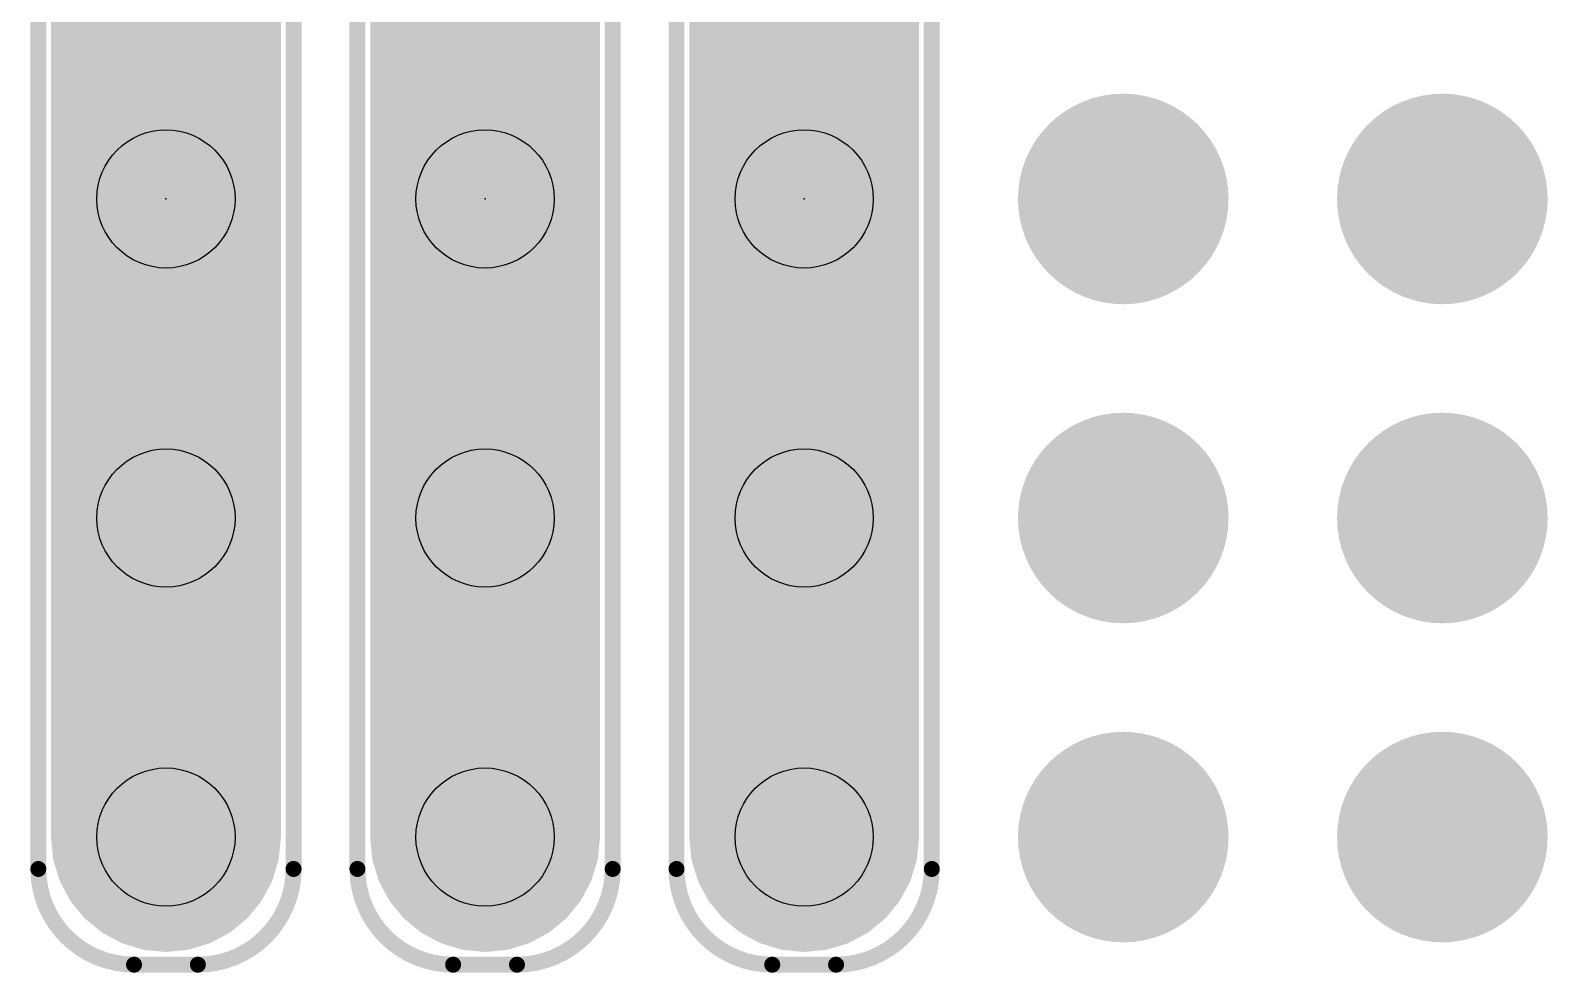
# Model space of a CAD drawing. Extents: x -0.4 to 91.5, y -0.3 to 57.4.
# Drawn here: x 59.63 to 71.7, y 13.53 to 21.03 of the extents above; entities that cross this region are included whole.
import ezdxf

# ---------------------------------------------------------------- set-up
doc = ezdxf.new("R2010")
doc.units = 0
for name, color, linetype in [('1', 12, 'CONTINUOUS'), ('16', 132, 'CONTINUOUS'), ('18', 110, 'CONTINUOUS'), ('20', 53, 'CONTINUOUS'), ('21', 253, 'CONTINUOUS'), ('23', 53, 'CONTINUOUS')]:
    doc.layers.add(name, color=color, linetype=linetype)

# ---------------------------------------------------------------- blocks, each defined once
blk = doc.blocks.new('ROUNDV')
at = {"const_width": 0.5}
blk.add_lwpolyline([(0, -0.25, 1), (0, 0.25, 1), (0, -0.25)], format="xyb", dxfattribs=at)

msp = doc.modelspace()

# ---------------------------------------------------------------- linework, layer by layer
at = {"layer": '1', "const_width": 0.3048}
for points in [[(59.944, 14.605), (59.944, 24.765)], [(61.468, 24.765), (61.468, 14.605)], [(62.484, 14.605), (62.484, 24.765)], [(64.008, 24.765), (64.008, 14.605)], [(65.024, 14.605), (65.024, 24.765)], [(66.548, 24.765), (66.548, 14.605)], [(59.944, 21.0312), (61.468, 21.0312)], [(62.484, 21.0312), (64.008, 21.0312)], [(65.024, 21.0312), (66.548, 21.0312)], [(59.944, 20.7264), (61.468, 20.7264)], [(62.484, 20.7264), (64.008, 20.7264)], [(65.024, 20.7264), (66.548, 20.7264)], [(59.944, 20.4216), (61.468, 20.4216)], [(62.484, 20.4216), (64.008, 20.4216)], [(65.024, 20.4216), (66.548, 20.4216)], [(59.944, 20.1168), (61.468, 20.1168)], [(62.484, 20.1168), (64.008, 20.1168)], [(65.024, 20.1168), (66.548, 20.1168)], [(59.944, 19.812), (61.468, 19.812)], [(62.484, 19.812), (64.008, 19.812)], [(65.024, 19.812), (66.548, 19.812)], [(59.944, 19.5072), (61.468, 19.5072)], [(62.484, 19.5072), (64.008, 19.5072)], [(65.024, 19.5072), (66.548, 19.5072)], [(59.944, 19.2024), (61.468, 19.2024)], [(62.484, 19.2024), (64.008, 19.2024)], [(65.024, 19.2024), (66.548, 19.2024)], [(59.944, 18.8976), (61.468, 18.8976)], [(62.484, 18.8976), (64.008, 18.8976)], [(65.024, 18.8976), (66.548, 18.8976)], [(59.944, 18.5928), (61.468, 18.5928)], [(62.484, 18.5928), (64.008, 18.5928)], [(65.024, 18.5928), (66.548, 18.5928)], [(59.944, 18.288), (61.468, 18.288)], [(62.484, 18.288), (64.008, 18.288)], [(65.024, 18.288), (66.548, 18.288)], [(59.944, 17.9832), (61.468, 17.9832)], [(62.484, 17.9832), (64.008, 17.9832)], [(65.024, 17.9832), (66.548, 17.9832)], [(59.944, 17.6784), (61.468, 17.6784)], [(62.484, 17.6784), (64.008, 17.6784)], [(65.024, 17.6784), (66.548, 17.6784)], [(59.944, 17.3736), (61.468, 17.3736)], [(62.484, 17.3736), (64.008, 17.3736)], [(65.024, 17.3736), (66.548, 17.3736)], [(59.944, 17.0688), (61.468, 17.0688)], [(62.484, 17.0688), (64.008, 17.0688)], [(65.024, 17.0688), (66.548, 17.0688)], [(59.944, 16.764), (61.468, 16.764)], [(62.484, 16.764), (64.008, 16.764)], [(65.024, 16.764), (66.548, 16.764)], [(59.944, 16.4592), (61.468, 16.4592)], [(62.484, 16.4592), (64.008, 16.4592)], [(65.024, 16.4592), (66.548, 16.4592)], [(59.944, 16.1544), (61.468, 16.1544)], [(62.484, 16.1544), (64.008, 16.1544)], [(65.024, 16.1544), (66.548, 16.1544)], [(59.944, 15.8496), (61.468, 15.8496)], [(62.484, 15.8496), (64.008, 15.8496)], [(65.024, 15.8496), (66.548, 15.8496)], [(59.944, 15.5448), (61.468, 15.5448)], [(62.484, 15.5448), (64.008, 15.5448)], [(65.024, 15.5448), (66.548, 15.5448)], [(59.944, 15.24), (61.468, 15.24)], [(62.484, 15.24), (64.008, 15.24)], [(65.024, 15.24), (66.548, 15.24)], [(59.944, 14.9352), (61.468, 14.9352)], [(62.484, 14.9352), (64.008, 14.9352)], [(65.024, 14.9352), (66.548, 14.9352)], [(59.944, 14.6304), (61.468, 14.6304)], [(59.9586, 14.4563), (59.944, 14.605)], [(61.468, 14.605), (61.4534, 14.4563)], [(62.484, 14.6304), (64.008, 14.6304)], [(62.4986, 14.4563), (62.484, 14.605)], [(64.008, 14.605), (63.9934, 14.4563)], [(65.024, 14.6304), (66.548, 14.6304)], [(65.0386, 14.4563), (65.024, 14.605)], [(66.548, 14.605), (66.5334, 14.4563)], [(60.002, 14.3134), (59.9586, 14.4563)], [(61.4534, 14.4563), (61.41, 14.3134)], [(62.542, 14.3134), (62.4986, 14.4563)], [(63.9934, 14.4563), (63.95, 14.3134)], [(65.082, 14.3134), (65.0386, 14.4563)], [(66.5334, 14.4563), (66.49, 14.3134)], [(59.9983, 14.3256), (61.4137, 14.3256)], [(60.0724, 14.1817), (60.002, 14.3134)], [(61.41, 14.3134), (61.3396, 14.1817)], [(62.5383, 14.3256), (63.9537, 14.3256)], [(62.6124, 14.1817), (62.542, 14.3134)], [(63.95, 14.3134), (63.8796, 14.1817)], [(65.0783, 14.3256), (66.4937, 14.3256)], [(65.1524, 14.1817), (65.082, 14.3134)], [(66.49, 14.3134), (66.4196, 14.1817)], [(60.1672, 14.0662), (60.0724, 14.1817)], [(61.3396, 14.1817), (61.2448, 14.0662)], [(62.7072, 14.0662), (62.6124, 14.1817)], [(63.8796, 14.1817), (63.7848, 14.0662)], [(65.2472, 14.0662), (65.1524, 14.1817)], [(66.4196, 14.1817), (66.3248, 14.0662)], [(60.2827, 13.9714), (60.1672, 14.0662)], [(60.2225, 14.0208), (61.1895, 14.0208)], [(61.2448, 14.0662), (61.1293, 13.9714)], [(62.8227, 13.9714), (62.7072, 14.0662)], [(62.7625, 14.0208), (63.7295, 14.0208)], [(63.7848, 14.0662), (63.6693, 13.9714)], [(65.3627, 13.9714), (65.2472, 14.0662)], [(65.3025, 14.0208), (66.2695, 14.0208)], [(66.3248, 14.0662), (66.2093, 13.9714)], [(60.4144, 13.901), (60.2827, 13.9714)], [(60.5573, 13.8576), (60.4144, 13.901)], [(60.9976, 13.901), (60.8547, 13.8576)], [(61.1293, 13.9714), (60.9976, 13.901)], [(62.9544, 13.901), (62.8227, 13.9714)], [(63.0973, 13.8576), (62.9544, 13.901)], [(63.5376, 13.901), (63.3947, 13.8576)], [(63.6693, 13.9714), (63.5376, 13.901)], [(65.4944, 13.901), (65.3627, 13.9714)], [(65.6373, 13.8576), (65.4944, 13.901)], [(66.0776, 13.901), (65.9347, 13.8576)], [(66.2093, 13.9714), (66.0776, 13.901)], [(60.706, 13.843), (60.5573, 13.8576)], [(60.8547, 13.8576), (60.706, 13.843)], [(63.246, 13.843), (63.0973, 13.8576)], [(63.3947, 13.8576), (63.246, 13.843)], [(65.786, 13.843), (65.6373, 13.8576)], [(65.9347, 13.8576), (65.786, 13.843)]]:
    msp.add_lwpolyline(points, dxfattribs=at)
at = {"layer": '1', "const_width": 0.1524}
for points in [[(59.944, 21.1074, 1), (59.944, 20.955)], [(61.468, 20.955, 1), (61.468, 21.1074)], [(62.484, 21.1074, 1), (62.484, 20.955)], [(64.008, 20.955, 1), (64.008, 21.1074)], [(65.024, 21.1074, 1), (65.024, 20.955)], [(66.548, 20.955, 1), (66.548, 21.1074)], [(59.944, 20.8026, 1), (59.944, 20.6502)], [(61.468, 20.6502, 1), (61.468, 20.8026)], [(62.484, 20.8026, 1), (62.484, 20.6502)], [(64.008, 20.6502, 1), (64.008, 20.8026)], [(65.024, 20.8026, 1), (65.024, 20.6502)], [(66.548, 20.6502, 1), (66.548, 20.8026)], [(59.944, 20.4978, 1), (59.944, 20.3454)], [(61.468, 20.3454, 1), (61.468, 20.4978)], [(62.484, 20.4978, 1), (62.484, 20.3454)], [(64.008, 20.3454, 1), (64.008, 20.4978)], [(65.024, 20.4978, 1), (65.024, 20.3454)], [(66.548, 20.3454, 1), (66.548, 20.4978)], [(59.944, 20.193, 1), (59.944, 20.0406)], [(61.468, 20.0406, 1), (61.468, 20.193)], [(62.484, 20.193, 1), (62.484, 20.0406)], [(64.008, 20.0406, 1), (64.008, 20.193)], [(65.024, 20.193, 1), (65.024, 20.0406)], [(66.548, 20.0406, 1), (66.548, 20.193)], [(59.944, 19.8882, 1), (59.944, 19.7358)], [(61.468, 19.7358, 1), (61.468, 19.8882)], [(62.484, 19.8882, 1), (62.484, 19.7358)], [(64.008, 19.7358, 1), (64.008, 19.8882)], [(65.024, 19.8882, 1), (65.024, 19.7358)], [(66.548, 19.7358, 1), (66.548, 19.8882)], [(59.944, 19.5834, 1), (59.944, 19.431)], [(61.468, 19.431, 1), (61.468, 19.5834)], [(62.484, 19.5834, 1), (62.484, 19.431)], [(64.008, 19.431, 1), (64.008, 19.5834)], [(65.024, 19.5834, 1), (65.024, 19.431)], [(66.548, 19.431, 1), (66.548, 19.5834)], [(59.944, 19.2786, 1), (59.944, 19.1262)], [(61.468, 19.1262, 1), (61.468, 19.2786)], [(62.484, 19.2786, 1), (62.484, 19.1262)], [(64.008, 19.1262, 1), (64.008, 19.2786)], [(65.024, 19.2786, 1), (65.024, 19.1262)], [(66.548, 19.1262, 1), (66.548, 19.2786)], [(59.944, 18.9738, 1), (59.944, 18.8214)], [(61.468, 18.8214, 1), (61.468, 18.9738)], [(62.484, 18.9738, 1), (62.484, 18.8214)], [(64.008, 18.8214, 1), (64.008, 18.9738)], [(65.024, 18.9738, 1), (65.024, 18.8214)], [(66.548, 18.8214, 1), (66.548, 18.9738)], [(59.944, 18.669, 1), (59.944, 18.5166)], [(61.468, 18.5166, 1), (61.468, 18.669)], [(62.484, 18.669, 1), (62.484, 18.5166)], [(64.008, 18.5166, 1), (64.008, 18.669)], [(65.024, 18.669, 1), (65.024, 18.5166)], [(66.548, 18.5166, 1), (66.548, 18.669)], [(59.944, 18.3642, 1), (59.944, 18.2118)], [(61.468, 18.2118, 1), (61.468, 18.3642)], [(62.484, 18.3642, 1), (62.484, 18.2118)], [(64.008, 18.2118, 1), (64.008, 18.3642)], [(65.024, 18.3642, 1), (65.024, 18.2118)], [(66.548, 18.2118, 1), (66.548, 18.3642)], [(59.944, 18.0594, 1), (59.944, 17.907)], [(61.468, 17.907, 1), (61.468, 18.0594)], [(62.484, 18.0594, 1), (62.484, 17.907)], [(64.008, 17.907, 1), (64.008, 18.0594)], [(65.024, 18.0594, 1), (65.024, 17.907)], [(66.548, 17.907, 1), (66.548, 18.0594)], [(59.944, 17.7546, 1), (59.944, 17.6022)], [(61.468, 17.6022, 1), (61.468, 17.7546)], [(62.484, 17.7546, 1), (62.484, 17.6022)], [(64.008, 17.6022, 1), (64.008, 17.7546)], [(65.024, 17.7546, 1), (65.024, 17.6022)], [(66.548, 17.6022, 1), (66.548, 17.7546)], [(59.944, 17.4498, 1), (59.944, 17.2974)], [(61.468, 17.2974, 1), (61.468, 17.4498)], [(62.484, 17.4498, 1), (62.484, 17.2974)], [(64.008, 17.2974, 1), (64.008, 17.4498)], [(65.024, 17.4498, 1), (65.024, 17.2974)], [(66.548, 17.2974, 1), (66.548, 17.4498)], [(59.944, 17.145, 1), (59.944, 16.9926)], [(61.468, 16.9926, 1), (61.468, 17.145)], [(62.484, 17.145, 1), (62.484, 16.9926)], [(64.008, 16.9926, 1), (64.008, 17.145)], [(65.024, 17.145, 1), (65.024, 16.9926)], [(66.548, 16.9926, 1), (66.548, 17.145)], [(59.944, 16.8402, 1), (59.944, 16.6878)], [(61.468, 16.6878, 1), (61.468, 16.8402)], [(62.484, 16.8402, 1), (62.484, 16.6878)], [(64.008, 16.6878, 1), (64.008, 16.8402)], [(65.024, 16.8402, 1), (65.024, 16.6878)], [(66.548, 16.6878, 1), (66.548, 16.8402)], [(59.944, 16.5354, 1), (59.944, 16.383)], [(61.468, 16.383, 1), (61.468, 16.5354)], [(62.484, 16.5354, 1), (62.484, 16.383)], [(64.008, 16.383, 1), (64.008, 16.5354)], [(65.024, 16.5354, 1), (65.024, 16.383)], [(66.548, 16.383, 1), (66.548, 16.5354)], [(59.944, 16.2306, 1), (59.944, 16.0782)], [(61.468, 16.0782, 1), (61.468, 16.2306)], [(62.484, 16.2306, 1), (62.484, 16.0782)], [(64.008, 16.0782, 1), (64.008, 16.2306)], [(65.024, 16.2306, 1), (65.024, 16.0782)], [(66.548, 16.0782, 1), (66.548, 16.2306)], [(59.944, 15.9258, 1), (59.944, 15.7734)], [(61.468, 15.7734, 1), (61.468, 15.9258)], [(62.484, 15.9258, 1), (62.484, 15.7734)], [(64.008, 15.7734, 1), (64.008, 15.9258)], [(65.024, 15.9258, 1), (65.024, 15.7734)], [(66.548, 15.7734, 1), (66.548, 15.9258)], [(59.944, 15.621, 1), (59.944, 15.4686)], [(61.468, 15.4686, 1), (61.468, 15.621)], [(62.484, 15.621, 1), (62.484, 15.4686)], [(64.008, 15.4686, 1), (64.008, 15.621)], [(65.024, 15.621, 1), (65.024, 15.4686)], [(66.548, 15.4686, 1), (66.548, 15.621)], [(59.944, 15.3162, 1), (59.944, 15.1638)], [(61.468, 15.1638, 1), (61.468, 15.3162)], [(62.484, 15.3162, 1), (62.484, 15.1638)], [(64.008, 15.1638, 1), (64.008, 15.3162)], [(65.024, 15.3162, 1), (65.024, 15.1638)], [(66.548, 15.1638, 1), (66.548, 15.3162)], [(59.944, 15.0114, 1), (59.944, 14.859)], [(61.468, 14.859, 1), (61.468, 15.0114)], [(62.484, 15.0114, 1), (62.484, 14.859)], [(64.008, 14.859, 1), (64.008, 15.0114)], [(65.024, 15.0114, 1), (65.024, 14.859)], [(66.548, 14.859, 1), (66.548, 15.0114)], [(59.944, 14.7066, 1), (59.944, 14.5542)], [(60.0198, 14.6125, 1), (59.8682, 14.5975)], [(61.5438, 14.5975, 1), (61.3922, 14.6125)], [(61.468, 14.5542, 1), (61.468, 14.7066)], [(62.484, 14.7066, 1), (62.484, 14.5542)], [(62.5598, 14.6125, 1), (62.4082, 14.5975)], [(64.0838, 14.5975, 1), (63.9322, 14.6125)], [(64.008, 14.5542, 1), (64.008, 14.7066)], [(65.024, 14.7066, 1), (65.024, 14.5542)], [(65.0998, 14.6125, 1), (64.9482, 14.5975)], [(66.6238, 14.5975, 1), (66.4722, 14.6125)], [(66.548, 14.5542, 1), (66.548, 14.7066)], [(59.8678, 14.605, 1), (60.0202, 14.605)], [(61.3918, 14.605, 1), (61.5442, 14.605)], [(62.4078, 14.605, 1), (62.5602, 14.605)], [(63.9318, 14.605, 1), (64.0842, 14.605)], [(64.9478, 14.605, 1), (65.1002, 14.605)], [(66.4718, 14.605, 1), (66.6242, 14.605)], [(60.0316, 14.4785, 1), (59.8857, 14.4342)], [(59.8828, 14.4489, 1), (60.0345, 14.4638)], [(61.3775, 14.4638, 1), (61.5292, 14.4489)], [(61.5263, 14.4342, 1), (61.3804, 14.4785)], [(62.5716, 14.4785, 1), (62.4257, 14.4342)], [(62.4228, 14.4489, 1), (62.5745, 14.4638)], [(63.9175, 14.4638, 1), (64.0692, 14.4489)], [(64.0663, 14.4342, 1), (63.9204, 14.4785)], [(65.1116, 14.4785, 1), (64.9657, 14.4342)], [(64.9628, 14.4489, 1), (65.1145, 14.4638)], [(66.4575, 14.4638, 1), (66.6092, 14.4489)], [(66.6063, 14.4342, 1), (66.4604, 14.4785)], [(59.9983, 14.4018, 1), (59.9983, 14.2494)], [(60.0692, 14.3493, 1), (59.9348, 14.2775)], [(59.9291, 14.2913, 1), (60.0749, 14.3355)], [(61.3371, 14.3355, 1), (61.4829, 14.2913)], [(61.4772, 14.2775, 1), (61.3428, 14.3493)], [(61.4137, 14.2494, 1), (61.4137, 14.4018)], [(62.5383, 14.4018, 1), (62.5383, 14.2494)], [(62.6092, 14.3493, 1), (62.4748, 14.2775)], [(62.4691, 14.2913, 1), (62.6149, 14.3355)], [(63.8771, 14.3355, 1), (64.0229, 14.2913)], [(64.0172, 14.2775, 1), (63.8828, 14.3493)], [(63.9537, 14.2494, 1), (63.9537, 14.4018)], [(65.0783, 14.4018, 1), (65.0783, 14.2494)], [(65.1492, 14.3493, 1), (65.0148, 14.2775)], [(65.0091, 14.2913, 1), (65.1549, 14.3355)], [(66.4171, 14.3355, 1), (66.5629, 14.2913)], [(66.5572, 14.2775, 1), (66.4228, 14.3493)], [(66.4937, 14.2494, 1), (66.4937, 14.4018)], [(60.1313, 14.23, 1), (60.0135, 14.1333)], [(60.0052, 14.1457, 1), (60.1396, 14.2176)], [(61.2724, 14.2176, 1), (61.4068, 14.1457)], [(61.3985, 14.1333, 1), (61.2807, 14.23)], [(62.6713, 14.23, 1), (62.5535, 14.1333)], [(62.5452, 14.1457, 1), (62.6796, 14.2176)], [(63.8124, 14.2176, 1), (63.9468, 14.1457)], [(63.9385, 14.1333, 1), (63.8207, 14.23)], [(65.2113, 14.23, 1), (65.0935, 14.1333)], [(65.0852, 14.1457, 1), (65.2196, 14.2176)], [(66.3524, 14.2176, 1), (66.4868, 14.1457)], [(66.4785, 14.1333, 1), (66.3607, 14.23)], [(60.2155, 14.1251, 1), (60.1188, 14.0073)], [(60.1083, 14.0178, 1), (60.2261, 14.1145)], [(60.2225, 14.097, 1), (60.2225, 13.9446)], [(61.1859, 14.1145, 1), (61.3037, 14.0178)], [(61.1895, 13.9446, 1), (61.1895, 14.097)], [(61.2932, 14.0073, 1), (61.1965, 14.1251)], [(62.7555, 14.1251, 1), (62.6588, 14.0073)], [(62.6483, 14.0178, 1), (62.7661, 14.1145)], [(62.7625, 14.097, 1), (62.7625, 13.9446)], [(63.7259, 14.1145, 1), (63.8437, 14.0178)], [(63.7295, 13.9446, 1), (63.7295, 14.097)], [(63.8332, 14.0073, 1), (63.7365, 14.1251)], [(65.2955, 14.1251, 1), (65.1988, 14.0073)], [(65.1883, 14.0178, 1), (65.3061, 14.1145)], [(65.3025, 14.097, 1), (65.3025, 13.9446)], [(66.2659, 14.1145, 1), (66.3837, 14.0178)], [(66.2695, 13.9446, 1), (66.2695, 14.097)], [(66.3732, 14.0073, 1), (66.2765, 14.1251)], [(60.3186, 14.0386, 1), (60.2467, 13.9042)], [(60.2343, 13.9125, 1), (60.331, 14.0303)], [(60.4365, 13.9739, 1), (60.3923, 13.8281)], [(60.3785, 13.8338, 1), (60.4503, 13.9682)], [(60.9617, 13.9682, 1), (61.0335, 13.8338)], [(61.0197, 13.8281, 1), (60.9755, 13.9739)], [(61.081, 14.0303, 1), (61.1777, 13.9125)], [(61.1653, 13.9042, 1), (61.0934, 14.0386)], [(62.8586, 14.0386, 1), (62.7867, 13.9042)], [(62.7743, 13.9125, 1), (62.871, 14.0303)], [(62.9765, 13.9739, 1), (62.9323, 13.8281)], [(62.9185, 13.8338, 1), (62.9903, 13.9682)], [(63.5017, 13.9682, 1), (63.5735, 13.8338)], [(63.5597, 13.8281, 1), (63.5155, 13.9739)], [(63.621, 14.0303, 1), (63.7177, 13.9125)], [(63.7053, 13.9042, 1), (63.6334, 14.0386)], [(65.3986, 14.0386, 1), (65.3267, 13.9042)], [(65.3143, 13.9125, 1), (65.411, 14.0303)], [(65.5165, 13.9739, 1), (65.4723, 13.8281)], [(65.4585, 13.8338, 1), (65.5303, 13.9682)], [(66.0417, 13.9682, 1), (66.1135, 13.8338)], [(66.0997, 13.8281, 1), (66.0555, 13.9739)], [(66.161, 14.0303, 1), (66.2577, 13.9125)], [(66.2453, 13.9042, 1), (66.1734, 14.0386)], [(60.5648, 13.9335, 1), (60.5499, 13.7818)], [(60.5352, 13.7847, 1), (60.5795, 13.9306)], [(60.6985, 13.9188, 1), (60.7135, 13.7672)], [(60.6985, 13.7672, 1), (60.7135, 13.9188)], [(60.8325, 13.9306, 1), (60.8768, 13.7847)], [(60.8621, 13.7818, 1), (60.8472, 13.9335)], [(63.1048, 13.9335, 1), (63.0899, 13.7818)], [(63.0752, 13.7847, 1), (63.1195, 13.9306)], [(63.2385, 13.9188, 1), (63.2535, 13.7672)], [(63.2385, 13.7672, 1), (63.2535, 13.9188)], [(63.3725, 13.9306, 1), (63.4168, 13.7847)], [(63.4021, 13.7818, 1), (63.3872, 13.9335)], [(65.6448, 13.9335, 1), (65.6299, 13.7818)], [(65.6152, 13.7847, 1), (65.6595, 13.9306)], [(65.7785, 13.9188, 1), (65.7935, 13.7672)], [(65.7785, 13.7672, 1), (65.7935, 13.9188)], [(65.9125, 13.9306, 1), (65.9568, 13.7847)], [(65.9421, 13.7818, 1), (65.9272, 13.9335)]]:
    msp.add_lwpolyline(points, format="xyb", dxfattribs=at)
at = {"layer": '16', "const_width": 0.3048}
for points in [[(59.944, 24.765), (59.944, 14.605)], [(61.468, 14.605), (61.468, 24.765)], [(62.484, 24.765), (62.484, 14.605)], [(64.008, 14.605), (64.008, 24.765)], [(65.024, 24.765), (65.024, 14.605)], [(66.548, 14.605), (66.548, 24.765)], [(59.944, 21.0312), (61.468, 21.0312)], [(62.484, 21.0312), (64.008, 21.0312)], [(65.024, 21.0312), (66.548, 21.0312)], [(59.944, 20.7264), (61.468, 20.7264)], [(62.484, 20.7264), (64.008, 20.7264)], [(65.024, 20.7264), (66.548, 20.7264)], [(59.944, 20.4216), (61.468, 20.4216)], [(62.484, 20.4216), (64.008, 20.4216)], [(65.024, 20.4216), (66.548, 20.4216)], [(59.944, 20.1168), (61.468, 20.1168)], [(62.484, 20.1168), (64.008, 20.1168)], [(65.024, 20.1168), (66.548, 20.1168)], [(59.944, 19.812), (61.468, 19.812)], [(62.484, 19.812), (64.008, 19.812)], [(65.024, 19.812), (66.548, 19.812)], [(59.944, 19.5072), (61.468, 19.5072)], [(62.484, 19.5072), (64.008, 19.5072)], [(65.024, 19.5072), (66.548, 19.5072)], [(59.944, 19.2024), (61.468, 19.2024)], [(62.484, 19.2024), (64.008, 19.2024)], [(65.024, 19.2024), (66.548, 19.2024)], [(59.944, 18.8976), (61.468, 18.8976)], [(62.484, 18.8976), (64.008, 18.8976)], [(65.024, 18.8976), (66.548, 18.8976)], [(59.944, 18.5928), (61.468, 18.5928)], [(62.484, 18.5928), (64.008, 18.5928)], [(65.024, 18.5928), (66.548, 18.5928)], [(59.944, 18.288), (61.468, 18.288)], [(62.484, 18.288), (64.008, 18.288)], [(65.024, 18.288), (66.548, 18.288)], [(59.944, 17.9832), (61.468, 17.9832)], [(62.484, 17.9832), (64.008, 17.9832)], [(65.024, 17.9832), (66.548, 17.9832)], [(59.944, 17.6784), (61.468, 17.6784)], [(62.484, 17.6784), (64.008, 17.6784)], [(65.024, 17.6784), (66.548, 17.6784)], [(59.944, 17.3736), (61.468, 17.3736)], [(62.484, 17.3736), (64.008, 17.3736)], [(65.024, 17.3736), (66.548, 17.3736)], [(59.944, 17.0688), (61.468, 17.0688)], [(62.484, 17.0688), (64.008, 17.0688)], [(65.024, 17.0688), (66.548, 17.0688)], [(59.944, 16.764), (61.468, 16.764)], [(62.484, 16.764), (64.008, 16.764)], [(65.024, 16.764), (66.548, 16.764)], [(59.944, 16.4592), (61.468, 16.4592)], [(62.484, 16.4592), (64.008, 16.4592)], [(65.024, 16.4592), (66.548, 16.4592)], [(59.944, 16.1544), (61.468, 16.1544)], [(62.484, 16.1544), (64.008, 16.1544)], [(65.024, 16.1544), (66.548, 16.1544)], [(59.944, 15.8496), (61.468, 15.8496)], [(62.484, 15.8496), (64.008, 15.8496)], [(65.024, 15.8496), (66.548, 15.8496)], [(59.944, 15.5448), (61.468, 15.5448)], [(62.484, 15.5448), (64.008, 15.5448)], [(65.024, 15.5448), (66.548, 15.5448)], [(59.944, 15.24), (61.468, 15.24)], [(62.484, 15.24), (64.008, 15.24)], [(65.024, 15.24), (66.548, 15.24)], [(59.944, 14.9352), (61.468, 14.9352)], [(62.484, 14.9352), (64.008, 14.9352)], [(65.024, 14.9352), (66.548, 14.9352)], [(59.944, 14.6304), (61.468, 14.6304)], [(59.944, 14.605), (59.9586, 14.4563)], [(61.4534, 14.4563), (61.468, 14.605)], [(62.484, 14.6304), (64.008, 14.6304)], [(62.484, 14.605), (62.4986, 14.4563)], [(63.9934, 14.4563), (64.008, 14.605)], [(65.024, 14.6304), (66.548, 14.6304)], [(65.024, 14.605), (65.0386, 14.4563)], [(66.5334, 14.4563), (66.548, 14.605)], [(59.9586, 14.4563), (60.002, 14.3134)], [(61.41, 14.3134), (61.4534, 14.4563)], [(62.4986, 14.4563), (62.542, 14.3134)], [(63.95, 14.3134), (63.9934, 14.4563)], [(65.0386, 14.4563), (65.082, 14.3134)], [(66.49, 14.3134), (66.5334, 14.4563)], [(59.9983, 14.3256), (61.4137, 14.3256)], [(60.002, 14.3134), (60.0724, 14.1817)], [(61.3396, 14.1817), (61.41, 14.3134)], [(62.5383, 14.3256), (63.9537, 14.3256)], [(62.542, 14.3134), (62.6124, 14.1817)], [(63.8796, 14.1817), (63.95, 14.3134)], [(65.0783, 14.3256), (66.4937, 14.3256)], [(65.082, 14.3134), (65.1524, 14.1817)], [(66.4196, 14.1817), (66.49, 14.3134)], [(60.0724, 14.1817), (60.1672, 14.0662)], [(61.2448, 14.0662), (61.3396, 14.1817)], [(62.6124, 14.1817), (62.7072, 14.0662)], [(63.7848, 14.0662), (63.8796, 14.1817)], [(65.1524, 14.1817), (65.2472, 14.0662)], [(66.3248, 14.0662), (66.4196, 14.1817)], [(60.1672, 14.0662), (60.2827, 13.9714)], [(60.2225, 14.0208), (61.1895, 14.0208)], [(61.1293, 13.9714), (61.2448, 14.0662)], [(62.7072, 14.0662), (62.8227, 13.9714)], [(62.7625, 14.0208), (63.7295, 14.0208)], [(63.6693, 13.9714), (63.7848, 14.0662)], [(65.2472, 14.0662), (65.3627, 13.9714)], [(65.3025, 14.0208), (66.2695, 14.0208)], [(66.2093, 13.9714), (66.3248, 14.0662)], [(60.2827, 13.9714), (60.4144, 13.901)], [(60.4144, 13.901), (60.5573, 13.8576)], [(60.8547, 13.8576), (60.9976, 13.901)], [(60.9976, 13.901), (61.1293, 13.9714)], [(62.8227, 13.9714), (62.9544, 13.901)], [(62.9544, 13.901), (63.0973, 13.8576)], [(63.3947, 13.8576), (63.5376, 13.901)], [(63.5376, 13.901), (63.6693, 13.9714)], [(65.3627, 13.9714), (65.4944, 13.901)], [(65.4944, 13.901), (65.6373, 13.8576)], [(65.9347, 13.8576), (66.0776, 13.901)], [(66.0776, 13.901), (66.2093, 13.9714)], [(60.5573, 13.8576), (60.706, 13.843)], [(60.706, 13.843), (60.8547, 13.8576)], [(63.0973, 13.8576), (63.246, 13.843)], [(63.246, 13.843), (63.3947, 13.8576)], [(65.6373, 13.8576), (65.786, 13.843)], [(65.786, 13.843), (65.9347, 13.8576)]]:
    msp.add_lwpolyline(points, dxfattribs=at)
at = {"layer": '16', "const_width": 0.1524}
for points in [[(59.944, 21.1074, 1), (59.944, 20.955)], [(61.468, 20.955, 1), (61.468, 21.1074)], [(62.484, 21.1074, 1), (62.484, 20.955)], [(64.008, 20.955, 1), (64.008, 21.1074)], [(65.024, 21.1074, 1), (65.024, 20.955)], [(66.548, 20.955, 1), (66.548, 21.1074)], [(59.944, 20.8026, 1), (59.944, 20.6502)], [(61.468, 20.6502, 1), (61.468, 20.8026)], [(62.484, 20.8026, 1), (62.484, 20.6502)], [(64.008, 20.6502, 1), (64.008, 20.8026)], [(65.024, 20.8026, 1), (65.024, 20.6502)], [(66.548, 20.6502, 1), (66.548, 20.8026)], [(59.944, 20.4978, 1), (59.944, 20.3454)], [(61.468, 20.3454, 1), (61.468, 20.4978)], [(62.484, 20.4978, 1), (62.484, 20.3454)], [(64.008, 20.3454, 1), (64.008, 20.4978)], [(65.024, 20.4978, 1), (65.024, 20.3454)], [(66.548, 20.3454, 1), (66.548, 20.4978)], [(59.944, 20.193, 1), (59.944, 20.0406)], [(61.468, 20.0406, 1), (61.468, 20.193)], [(62.484, 20.193, 1), (62.484, 20.0406)], [(64.008, 20.0406, 1), (64.008, 20.193)], [(65.024, 20.193, 1), (65.024, 20.0406)], [(66.548, 20.0406, 1), (66.548, 20.193)], [(59.944, 19.8882, 1), (59.944, 19.7358)], [(61.468, 19.7358, 1), (61.468, 19.8882)], [(62.484, 19.8882, 1), (62.484, 19.7358)], [(64.008, 19.7358, 1), (64.008, 19.8882)], [(65.024, 19.8882, 1), (65.024, 19.7358)], [(66.548, 19.7358, 1), (66.548, 19.8882)], [(59.944, 19.5834, 1), (59.944, 19.431)], [(61.468, 19.431, 1), (61.468, 19.5834)], [(62.484, 19.5834, 1), (62.484, 19.431)], [(64.008, 19.431, 1), (64.008, 19.5834)], [(65.024, 19.5834, 1), (65.024, 19.431)], [(66.548, 19.431, 1), (66.548, 19.5834)], [(59.944, 19.2786, 1), (59.944, 19.1262)], [(61.468, 19.1262, 1), (61.468, 19.2786)], [(62.484, 19.2786, 1), (62.484, 19.1262)], [(64.008, 19.1262, 1), (64.008, 19.2786)], [(65.024, 19.2786, 1), (65.024, 19.1262)], [(66.548, 19.1262, 1), (66.548, 19.2786)], [(59.944, 18.9738, 1), (59.944, 18.8214)], [(61.468, 18.8214, 1), (61.468, 18.9738)], [(62.484, 18.9738, 1), (62.484, 18.8214)], [(64.008, 18.8214, 1), (64.008, 18.9738)], [(65.024, 18.9738, 1), (65.024, 18.8214)], [(66.548, 18.8214, 1), (66.548, 18.9738)], [(59.944, 18.669, 1), (59.944, 18.5166)], [(61.468, 18.5166, 1), (61.468, 18.669)], [(62.484, 18.669, 1), (62.484, 18.5166)], [(64.008, 18.5166, 1), (64.008, 18.669)], [(65.024, 18.669, 1), (65.024, 18.5166)], [(66.548, 18.5166, 1), (66.548, 18.669)], [(59.944, 18.3642, 1), (59.944, 18.2118)], [(61.468, 18.2118, 1), (61.468, 18.3642)], [(62.484, 18.3642, 1), (62.484, 18.2118)], [(64.008, 18.2118, 1), (64.008, 18.3642)], [(65.024, 18.3642, 1), (65.024, 18.2118)], [(66.548, 18.2118, 1), (66.548, 18.3642)], [(59.944, 18.0594, 1), (59.944, 17.907)], [(61.468, 17.907, 1), (61.468, 18.0594)], [(62.484, 18.0594, 1), (62.484, 17.907)], [(64.008, 17.907, 1), (64.008, 18.0594)], [(65.024, 18.0594, 1), (65.024, 17.907)], [(66.548, 17.907, 1), (66.548, 18.0594)], [(59.944, 17.7546, 1), (59.944, 17.6022)], [(61.468, 17.6022, 1), (61.468, 17.7546)], [(62.484, 17.7546, 1), (62.484, 17.6022)], [(64.008, 17.6022, 1), (64.008, 17.7546)], [(65.024, 17.7546, 1), (65.024, 17.6022)], [(66.548, 17.6022, 1), (66.548, 17.7546)], [(59.944, 17.4498, 1), (59.944, 17.2974)], [(61.468, 17.2974, 1), (61.468, 17.4498)], [(62.484, 17.4498, 1), (62.484, 17.2974)], [(64.008, 17.2974, 1), (64.008, 17.4498)], [(65.024, 17.4498, 1), (65.024, 17.2974)], [(66.548, 17.2974, 1), (66.548, 17.4498)], [(59.944, 17.145, 1), (59.944, 16.9926)], [(61.468, 16.9926, 1), (61.468, 17.145)], [(62.484, 17.145, 1), (62.484, 16.9926)], [(64.008, 16.9926, 1), (64.008, 17.145)], [(65.024, 17.145, 1), (65.024, 16.9926)], [(66.548, 16.9926, 1), (66.548, 17.145)], [(59.944, 16.8402, 1), (59.944, 16.6878)], [(61.468, 16.6878, 1), (61.468, 16.8402)], [(62.484, 16.8402, 1), (62.484, 16.6878)], [(64.008, 16.6878, 1), (64.008, 16.8402)], [(65.024, 16.8402, 1), (65.024, 16.6878)], [(66.548, 16.6878, 1), (66.548, 16.8402)], [(59.944, 16.5354, 1), (59.944, 16.383)], [(61.468, 16.383, 1), (61.468, 16.5354)], [(62.484, 16.5354, 1), (62.484, 16.383)], [(64.008, 16.383, 1), (64.008, 16.5354)], [(65.024, 16.5354, 1), (65.024, 16.383)], [(66.548, 16.383, 1), (66.548, 16.5354)], [(59.944, 16.2306, 1), (59.944, 16.0782)], [(61.468, 16.0782, 1), (61.468, 16.2306)], [(62.484, 16.2306, 1), (62.484, 16.0782)], [(64.008, 16.0782, 1), (64.008, 16.2306)], [(65.024, 16.2306, 1), (65.024, 16.0782)], [(66.548, 16.0782, 1), (66.548, 16.2306)], [(59.944, 15.9258, 1), (59.944, 15.7734)], [(61.468, 15.7734, 1), (61.468, 15.9258)], [(62.484, 15.9258, 1), (62.484, 15.7734)], [(64.008, 15.7734, 1), (64.008, 15.9258)], [(65.024, 15.9258, 1), (65.024, 15.7734)], [(66.548, 15.7734, 1), (66.548, 15.9258)], [(59.944, 15.621, 1), (59.944, 15.4686)], [(61.468, 15.4686, 1), (61.468, 15.621)], [(62.484, 15.621, 1), (62.484, 15.4686)], [(64.008, 15.4686, 1), (64.008, 15.621)], [(65.024, 15.621, 1), (65.024, 15.4686)], [(66.548, 15.4686, 1), (66.548, 15.621)], [(59.944, 15.3162, 1), (59.944, 15.1638)], [(61.468, 15.1638, 1), (61.468, 15.3162)], [(62.484, 15.3162, 1), (62.484, 15.1638)], [(64.008, 15.1638, 1), (64.008, 15.3162)], [(65.024, 15.3162, 1), (65.024, 15.1638)], [(66.548, 15.1638, 1), (66.548, 15.3162)], [(59.944, 15.0114, 1), (59.944, 14.859)], [(61.468, 14.859, 1), (61.468, 15.0114)], [(62.484, 15.0114, 1), (62.484, 14.859)], [(64.008, 14.859, 1), (64.008, 15.0114)], [(65.024, 15.0114, 1), (65.024, 14.859)], [(66.548, 14.859, 1), (66.548, 15.0114)], [(59.944, 14.7066, 1), (59.944, 14.5542)], [(60.0198, 14.6125, 1), (59.8682, 14.5975)], [(61.5438, 14.5975, 1), (61.3922, 14.6125)], [(61.468, 14.5542, 1), (61.468, 14.7066)], [(62.484, 14.7066, 1), (62.484, 14.5542)], [(62.5598, 14.6125, 1), (62.4082, 14.5975)], [(64.0838, 14.5975, 1), (63.9322, 14.6125)], [(64.008, 14.5542, 1), (64.008, 14.7066)], [(65.024, 14.7066, 1), (65.024, 14.5542)], [(65.0998, 14.6125, 1), (64.9482, 14.5975)], [(66.6238, 14.5975, 1), (66.4722, 14.6125)], [(66.548, 14.5542, 1), (66.548, 14.7066)], [(59.8678, 14.605, 1), (60.0202, 14.605)], [(61.3918, 14.605, 1), (61.5442, 14.605)], [(62.4078, 14.605, 1), (62.5602, 14.605)], [(63.9318, 14.605, 1), (64.0842, 14.605)], [(64.9478, 14.605, 1), (65.1002, 14.605)], [(66.4718, 14.605, 1), (66.6242, 14.605)], [(60.0316, 14.4785, 1), (59.8857, 14.4342)], [(59.8828, 14.4489, 1), (60.0345, 14.4638)], [(61.3775, 14.4638, 1), (61.5292, 14.4489)], [(61.5263, 14.4342, 1), (61.3804, 14.4785)], [(62.5716, 14.4785, 1), (62.4257, 14.4342)], [(62.4228, 14.4489, 1), (62.5745, 14.4638)], [(63.9175, 14.4638, 1), (64.0692, 14.4489)], [(64.0663, 14.4342, 1), (63.9204, 14.4785)], [(65.1116, 14.4785, 1), (64.9657, 14.4342)], [(64.9628, 14.4489, 1), (65.1145, 14.4638)], [(66.4575, 14.4638, 1), (66.6092, 14.4489)], [(66.6063, 14.4342, 1), (66.4604, 14.4785)], [(59.9983, 14.4018, 1), (59.9983, 14.2494)], [(60.0692, 14.3493, 1), (59.9348, 14.2775)], [(59.9291, 14.2913, 1), (60.0749, 14.3355)], [(61.3371, 14.3355, 1), (61.4829, 14.2913)], [(61.4772, 14.2775, 1), (61.3428, 14.3493)], [(61.4137, 14.2494, 1), (61.4137, 14.4018)], [(62.5383, 14.4018, 1), (62.5383, 14.2494)], [(62.6092, 14.3493, 1), (62.4748, 14.2775)], [(62.4691, 14.2913, 1), (62.6149, 14.3355)], [(63.8771, 14.3355, 1), (64.0229, 14.2913)], [(64.0172, 14.2775, 1), (63.8828, 14.3493)], [(63.9537, 14.2494, 1), (63.9537, 14.4018)], [(65.0783, 14.4018, 1), (65.0783, 14.2494)], [(65.1492, 14.3493, 1), (65.0148, 14.2775)], [(65.0091, 14.2913, 1), (65.1549, 14.3355)], [(66.4171, 14.3355, 1), (66.5629, 14.2913)], [(66.5572, 14.2775, 1), (66.4228, 14.3493)], [(66.4937, 14.2494, 1), (66.4937, 14.4018)], [(60.1313, 14.23, 1), (60.0135, 14.1333)], [(60.0052, 14.1457, 1), (60.1396, 14.2176)], [(61.2724, 14.2176, 1), (61.4068, 14.1457)], [(61.3985, 14.1333, 1), (61.2807, 14.23)], [(62.6713, 14.23, 1), (62.5535, 14.1333)], [(62.5452, 14.1457, 1), (62.6796, 14.2176)], [(63.8124, 14.2176, 1), (63.9468, 14.1457)], [(63.9385, 14.1333, 1), (63.8207, 14.23)], [(65.2113, 14.23, 1), (65.0935, 14.1333)], [(65.0852, 14.1457, 1), (65.2196, 14.2176)], [(66.3524, 14.2176, 1), (66.4868, 14.1457)], [(66.4785, 14.1333, 1), (66.3607, 14.23)], [(60.2155, 14.1251, 1), (60.1188, 14.0073)], [(60.1083, 14.0178, 1), (60.2261, 14.1145)], [(60.2225, 14.097, 1), (60.2225, 13.9446)], [(61.1859, 14.1145, 1), (61.3037, 14.0178)], [(61.1895, 13.9446, 1), (61.1895, 14.097)], [(61.2932, 14.0073, 1), (61.1965, 14.1251)], [(62.7555, 14.1251, 1), (62.6588, 14.0073)], [(62.6483, 14.0178, 1), (62.7661, 14.1145)], [(62.7625, 14.097, 1), (62.7625, 13.9446)], [(63.7259, 14.1145, 1), (63.8437, 14.0178)], [(63.7295, 13.9446, 1), (63.7295, 14.097)], [(63.8332, 14.0073, 1), (63.7365, 14.1251)], [(65.2955, 14.1251, 1), (65.1988, 14.0073)], [(65.1883, 14.0178, 1), (65.3061, 14.1145)], [(65.3025, 14.097, 1), (65.3025, 13.9446)], [(66.2659, 14.1145, 1), (66.3837, 14.0178)], [(66.2695, 13.9446, 1), (66.2695, 14.097)], [(66.3732, 14.0073, 1), (66.2765, 14.1251)], [(60.3186, 14.0386, 1), (60.2467, 13.9042)], [(60.2343, 13.9125, 1), (60.331, 14.0303)], [(60.4365, 13.9739, 1), (60.3923, 13.8281)], [(60.3785, 13.8338, 1), (60.4503, 13.9682)], [(60.9617, 13.9682, 1), (61.0335, 13.8338)], [(61.0197, 13.8281, 1), (60.9755, 13.9739)], [(61.081, 14.0303, 1), (61.1777, 13.9125)], [(61.1653, 13.9042, 1), (61.0934, 14.0386)], [(62.8586, 14.0386, 1), (62.7867, 13.9042)], [(62.7743, 13.9125, 1), (62.871, 14.0303)], [(62.9765, 13.9739, 1), (62.9323, 13.8281)], [(62.9185, 13.8338, 1), (62.9903, 13.9682)], [(63.5017, 13.9682, 1), (63.5735, 13.8338)], [(63.5597, 13.8281, 1), (63.5155, 13.9739)], [(63.621, 14.0303, 1), (63.7177, 13.9125)], [(63.7053, 13.9042, 1), (63.6334, 14.0386)], [(65.3986, 14.0386, 1), (65.3267, 13.9042)], [(65.3143, 13.9125, 1), (65.411, 14.0303)], [(65.5165, 13.9739, 1), (65.4723, 13.8281)], [(65.4585, 13.8338, 1), (65.5303, 13.9682)], [(66.0417, 13.9682, 1), (66.1135, 13.8338)], [(66.0997, 13.8281, 1), (66.0555, 13.9739)], [(66.161, 14.0303, 1), (66.2577, 13.9125)], [(66.2453, 13.9042, 1), (66.1734, 14.0386)], [(60.5648, 13.9335, 1), (60.5499, 13.7818)], [(60.5352, 13.7847, 1), (60.5795, 13.9306)], [(60.6985, 13.9188, 1), (60.7135, 13.7672)], [(60.6985, 13.7672, 1), (60.7135, 13.9188)], [(60.8325, 13.9306, 1), (60.8768, 13.7847)], [(60.8621, 13.7818, 1), (60.8472, 13.9335)], [(63.1048, 13.9335, 1), (63.0899, 13.7818)], [(63.0752, 13.7847, 1), (63.1195, 13.9306)], [(63.2385, 13.9188, 1), (63.2535, 13.7672)], [(63.2385, 13.7672, 1), (63.2535, 13.9188)], [(63.3725, 13.9306, 1), (63.4168, 13.7847)], [(63.4021, 13.7818, 1), (63.3872, 13.9335)], [(65.6448, 13.9335, 1), (65.6299, 13.7818)], [(65.6152, 13.7847, 1), (65.6595, 13.9306)], [(65.7785, 13.9188, 1), (65.7935, 13.7672)], [(65.7785, 13.7672, 1), (65.7935, 13.9188)], [(65.9125, 13.9306, 1), (65.9568, 13.7847)], [(65.9421, 13.7818, 1), (65.9272, 13.9335)]]:
    msp.add_lwpolyline(points, format="xyb", dxfattribs=at)
at = {"layer": '20'}
for centre in [(60.706, 19.685), (63.246, 19.685), (65.786, 19.685), (60.706, 17.145), (63.246, 17.145), (65.786, 17.145), (60.706, 14.605), (63.246, 14.605), (65.786, 14.605)]:
    msp.add_circle(centre, 0.55, dxfattribs=at)
at = {"layer": '21', "const_width": 0.127}
for points in [[(59.69, 14.351), (59.69, 25.019)], [(61.722, 25.019), (61.722, 14.351)], [(62.23, 14.351), (62.23, 25.019)], [(64.262, 25.019), (64.262, 14.351)], [(64.77, 14.351), (64.77, 25.019)], [(66.802, 25.019), (66.802, 14.351)], [(60.96, 13.589), (60.452, 13.589)], [(63.5, 13.589), (62.992, 13.589)], [(66.04, 13.589), (65.532, 13.589)]]:
    msp.add_lwpolyline(points, dxfattribs=at)
at = {"layer": '21'}
for points, const_width in [([(59.69, 14.351, 0.4142), (60.452, 13.589)], 0.127), ([(59.7218, 14.351, 1), (59.6583, 14.351)], 0.0635), ([(59.6583, 14.351, 1), (59.7218, 14.351)], 0.0635), ([(60.96, 13.589, 0.4142), (61.722, 14.351)], 0.127), ([(61.7538, 14.351, 1), (61.6902, 14.351)], 0.0635), ([(61.6902, 14.351, 1), (61.7538, 14.351)], 0.0635), ([(62.23, 14.351, 0.4142), (62.992, 13.589)], 0.127), ([(62.2618, 14.351, 1), (62.1983, 14.351)], 0.0635), ([(62.1983, 14.351, 1), (62.2618, 14.351)], 0.0635), ([(63.5, 13.589, 0.4142), (64.262, 14.351)], 0.127), ([(64.2938, 14.351, 1), (64.2302, 14.351)], 0.0635), ([(64.2302, 14.351, 1), (64.2938, 14.351)], 0.0635), ([(64.77, 14.351, 0.4142), (65.532, 13.589)], 0.127), ([(64.8017, 14.351, 1), (64.7382, 14.351)], 0.0635), ([(64.7382, 14.351, 1), (64.8017, 14.351)], 0.0635), ([(66.04, 13.589, 0.4142), (66.802, 14.351)], 0.127), ([(66.8338, 14.351, 1), (66.7703, 14.351)], 0.0635), ([(66.7703, 14.351, 1), (66.8338, 14.351)], 0.0635), ([(60.452, 13.6208, 1), (60.452, 13.5572)], 0.0635), ([(60.452, 13.5572, 1), (60.452, 13.6208)], 0.0635), ([(60.96, 13.6208, 1), (60.96, 13.5572)], 0.0635), ([(60.96, 13.5572, 1), (60.96, 13.6208)], 0.0635), ([(62.992, 13.6208, 1), (62.992, 13.5572)], 0.0635), ([(62.992, 13.5572, 1), (62.992, 13.6208)], 0.0635), ([(63.5, 13.6208, 1), (63.5, 13.5572)], 0.0635), ([(63.5, 13.5572, 1), (63.5, 13.6208)], 0.0635), ([(65.532, 13.6208, 1), (65.532, 13.5572)], 0.0635), ([(65.532, 13.5572, 1), (65.532, 13.6208)], 0.0635), ([(66.04, 13.6208, 1), (66.04, 13.5572)], 0.0635), ([(66.04, 13.5572, 1), (66.04, 13.6208)], 0.0635)]:
    msp.add_lwpolyline(points, format="xyb", dxfattribs=dict(at, const_width=const_width))
at = {"layer": '23'}
for p in [(60.706, 19.685), (63.246, 19.685), (65.786, 19.685)]:
    msp.add_point(p, dxfattribs=at)

# ---------------------------------------------------------------- block references
at = {"layer": '18', "xscale": 1.6764, "yscale": 1.6764}
for p in [(68.326, 19.685), (68.326, 19.685), (70.866, 19.685), (70.866, 19.685), (68.326, 17.145), (68.326, 17.145), (70.866, 17.145), (70.866, 17.145), (68.326, 14.605), (68.326, 14.605), (70.866, 14.605), (70.866, 14.605)]:
    msp.add_blockref('ROUNDV', p, dxfattribs=at)

doc.saveas('drawing.dxf')
